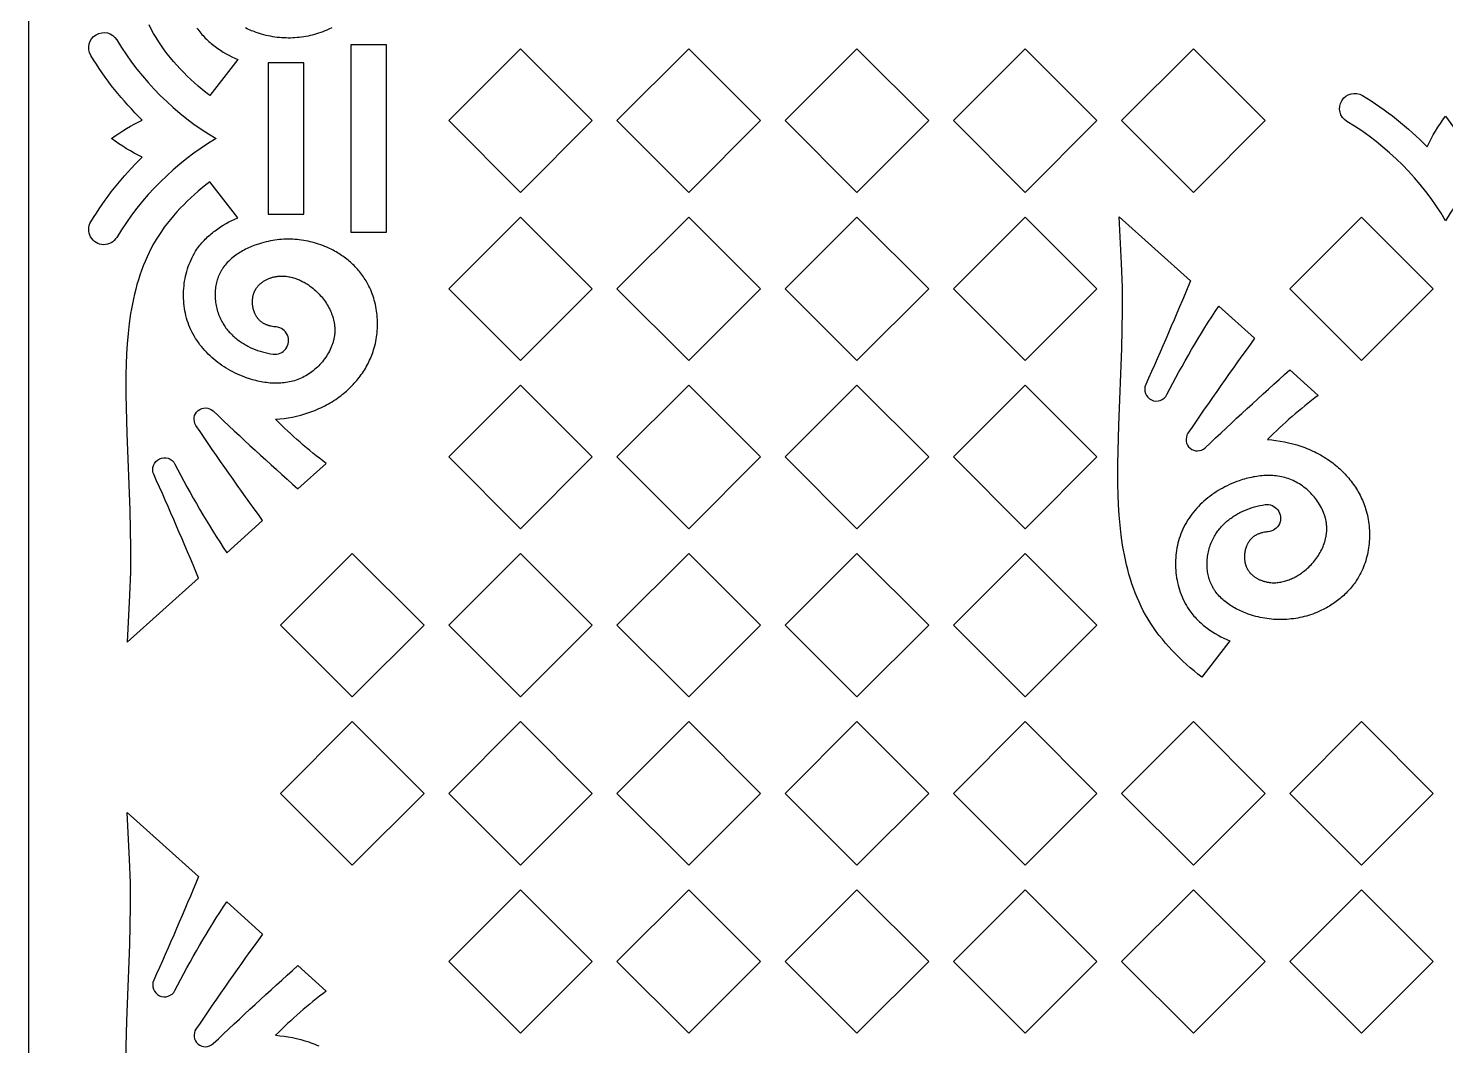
# Model space of a CAD drawing. Extents: x 15850 to 16789, y -660 to 1170.
# Drawn here: x 15850.3 to 16319.7, y 533.7 to 870.6 of the extents above; entities that cross this region are included whole.
import ezdxf

# ---------------------------------------------------------------- set-up
doc = ezdxf.new("R2010")
doc.units = 0
doc.layers.get('0').update_dxf_attribs({"linetype": 'CONTINUOUS'})

msp = doc.modelspace()

# ---------------------------------------------------------------- linework, layer by layer
for points in [[(15850.26, -659.93), (16789.06, -659.93), (16789.06, 1170.21), (15850.26, 1170.21)], [(15968.85, 803.1), (15968.85, 865.13), (15957.01, 865.13), (15957.01, 803.1)], [(15989.5, 840.08), (16013.26, 863.84), (16037.02, 840.08), (16013.26, 816.32)], [(16045.21, 840.08), (16068.97, 863.84), (16092.73, 840.08), (16068.97, 816.32)], [(16100.92, 840.08), (16124.68, 863.84), (16148.44, 840.08), (16124.68, 816.32)], [(16156.63, 840.08), (16180.39, 863.84), (16204.15, 840.08), (16180.39, 816.32)], [(16212.34, 840.08), (16236.1, 863.84), (16259.86, 840.08), (16236.1, 816.32)], [(15941.54, 809.06), (15941.54, 859.17), (15929.7, 859.17), (15929.7, 809.06)], [(15989.5, 784.37), (16013.26, 808.13), (16037.02, 784.37), (16013.26, 760.61)], [(16045.21, 784.37), (16068.97, 808.13), (16092.73, 784.37), (16068.97, 760.61)], [(16100.92, 784.37), (16124.68, 808.13), (16148.44, 784.37), (16124.68, 760.61)], [(16156.63, 784.37), (16180.39, 808.13), (16204.15, 784.37), (16180.39, 760.61)], [(16268.05, 784.37), (16291.81, 808.13), (16315.56, 784.37), (16291.81, 760.61)], [(15989.5, 728.66), (16013.26, 752.42), (16037.02, 728.66), (16013.26, 704.9)], [(16045.21, 728.66), (16068.97, 752.42), (16092.73, 728.66), (16068.97, 704.9)], [(16100.92, 728.66), (16124.68, 752.42), (16148.44, 728.66), (16124.68, 704.9)], [(16156.63, 728.66), (16180.39, 752.42), (16204.15, 728.66), (16180.39, 704.9)], [(15933.79, 672.95), (15957.55, 696.71), (15981.31, 672.95), (15957.55, 649.19)], [(15989.5, 672.95), (16013.26, 696.71), (16037.02, 672.95), (16013.26, 649.19)], [(16045.21, 672.95), (16068.97, 696.71), (16092.73, 672.95), (16068.97, 649.19)], [(16100.92, 672.95), (16124.68, 696.71), (16148.44, 672.95), (16124.68, 649.19)], [(16156.63, 672.95), (16180.39, 696.71), (16204.15, 672.95), (16180.39, 649.19)], [(15933.79, 617.24), (15957.55, 641), (15981.31, 617.24), (15957.55, 593.48)], [(15989.5, 617.24), (16013.26, 641), (16037.02, 617.24), (16013.26, 593.48)], [(16045.21, 617.24), (16068.97, 641), (16092.73, 617.24), (16068.97, 593.48)], [(16100.92, 617.24), (16124.68, 641), (16148.44, 617.24), (16124.68, 593.48)], [(16156.63, 617.24), (16180.39, 641), (16204.15, 617.24), (16180.39, 593.48)], [(16212.34, 617.24), (16236.1, 641), (16259.86, 617.24), (16236.1, 593.48)], [(16268.05, 617.24), (16291.81, 641), (16315.56, 617.24), (16291.81, 593.48)], [(15989.5, 561.53), (16013.26, 585.29), (16037.02, 561.53), (16013.26, 537.78)], [(16045.21, 561.53), (16068.97, 585.29), (16092.73, 561.53), (16068.97, 537.78)], [(16100.92, 561.53), (16124.68, 585.29), (16148.44, 561.53), (16124.68, 537.78)], [(16156.63, 561.53), (16180.39, 585.29), (16204.15, 561.53), (16180.39, 537.78)], [(16212.34, 561.53), (16236.1, 585.29), (16259.86, 561.53), (16236.1, 537.78)], [(16268.05, 561.53), (16291.81, 585.29), (16315.56, 561.53), (16291.81, 537.78)]]:
    msp.add_lwpolyline(points, close=True)
for points in [[(15912.47, 834.11, 0.12469), (15879.55, 801.41, -1), (15870.97, 806.55, -0.065745), (15888, 827.97, -0.052644), (15877.84, 834.11, -0.052644), (15888, 840.26, -0.065745), (15870.97, 861.67, -1), (15879.55, 866.82, 0.12469)], [(16319.66, 806.89, 0.12469), (16286.95, 839.82, -1), (16292.1, 848.39, -0.065745), (16313.51, 831.36, -0.052644), (16319.66, 841.52, -0.052644), (16325.81, 831.36, -0.065745), (16347.22, 848.39, -1), (16352.37, 839.82, 0.12469)], [(15910.38, 819.85), (15909.09, 818.83), (15907.81, 817.8), (15906.55, 816.73), (15905.31, 815.64), (15904.09, 814.53), (15902.89, 813.39), (15901.71, 812.23), (15900.56, 811.04), (15899.44, 809.83), (15898.35, 808.59), (15897.3, 807.33), (15896.27, 806.04), (15895.29, 804.74), (15894.34, 803.4), (15893.43, 802.05), (15892.57, 800.67), (15891.75, 799.27), (15890.98, 797.85), (15890.25, 796.41), (15889.56, 794.94), (15888.91, 793.46), (15888.3, 791.96), (15887.73, 790.44), (15887.2, 788.91), (15886.7, 787.36), (15886.24, 785.79), (15885.81, 784.21), (15885.42, 782.62), (15885.05, 781.02), (15884.72, 779.4), (15884.41, 777.77), (15884.14, 776.14), (15883.66, 772.84), (15883.28, 769.51), (15882.99, 766.16), (15882.78, 762.79), (15882.63, 759.42), (15882.55, 756.04), (15882.53, 749.31), (15882.83, 736.4), (15883.89, 711.04), (15884.13, 698.41), (15884.04, 690.66), (15883.8, 682.9), (15882.98, 667.36), (15906.62, 688.57, 0.007496), (15891.78, 722.92, -0.975292), (15898.81, 726.3, 0.027938), (15915.96, 696.95), (15927.85, 707.62, -0.009727), (15905.78, 739.1, -0.894674), (15911.45, 743.9, 0.006154), (15939.49, 718.07), (15948.93, 726.53, -0.038203), (15932.14, 741.17), (15933.54, 741.28), (15934.93, 741.44), (15936.33, 741.65), (15937.71, 741.9), (15939.1, 742.2), (15940.47, 742.54), (15941.83, 742.93), (15943.18, 743.37), (15943.85, 743.6), (15944.52, 743.85), (15945.18, 744.11), (15945.83, 744.38), (15946.48, 744.67), (15947.13, 744.96), (15947.77, 745.27), (15948.4, 745.58), (15949.03, 745.91), (15949.65, 746.26), (15950.26, 746.61), (15950.87, 746.98), (15951.47, 747.36), (15952.06, 747.75), (15952.65, 748.15), (15953.22, 748.56), (15953.71, 748.93), (15954.2, 749.31), (15954.67, 749.69), (15955.14, 750.09), (15955.61, 750.49), (15956.06, 750.9), (15956.51, 751.32), (15956.95, 751.75), (15957.38, 752.18), (15957.81, 752.63), (15958.22, 753.08), (15958.63, 753.54), (15959.03, 754.01), (15959.42, 754.48), (15959.8, 754.96), (15960.17, 755.45), (15960.53, 755.95), (15960.88, 756.45), (15961.22, 756.96), (15961.55, 757.47), (15961.87, 758), (15962.17, 758.52), (15962.47, 759.06), (15962.76, 759.6), (15963.03, 760.15), (15963.3, 760.7), (15963.55, 761.26), (15963.79, 761.82), (15964.02, 762.39), (15964.23, 762.97), (15964.43, 763.55), (15964.62, 764.14), (15964.83, 764.83), (15965.02, 765.52), (15965.19, 766.22), (15965.34, 766.93), (15965.47, 767.64), (15965.59, 768.36), (15965.68, 769.07), (15965.76, 769.8), (15965.83, 770.52), (15965.87, 771.25), (15965.9, 771.97), (15965.91, 772.7), (15965.9, 773.43), (15965.87, 774.15), (15965.83, 774.88), (15965.77, 775.61), (15965.69, 776.33), (15965.59, 777.05), (15965.48, 777.77), (15965.34, 778.48), (15965.19, 779.19), (15965.03, 779.89), (15964.84, 780.59), (15964.64, 781.28), (15964.41, 781.97), (15964.17, 782.65), (15963.92, 783.32), (15963.64, 783.98), (15963.35, 784.64), (15963.04, 785.28), (15962.71, 785.92), (15962.36, 786.54), (15962.09, 787), (15961.81, 787.46), (15961.52, 787.91), (15961.22, 788.35), (15960.91, 788.79), (15960.59, 789.22), (15960.26, 789.64), (15959.93, 790.06), (15959.58, 790.47), (15959.23, 790.87), (15958.87, 791.26), (15958.5, 791.65), (15958.12, 792.04), (15957.74, 792.41), (15957.35, 792.78), (15956.95, 793.14), (15956.55, 793.49), (15956.13, 793.84), (15955.72, 794.17), (15955.29, 794.5), (15954.86, 794.83), (15954.43, 795.14), (15953.98, 795.45), (15953.54, 795.74), (15953.08, 796.04), (15952.63, 796.32), (15952.16, 796.59), (15951.7, 796.86), (15951.23, 797.12), (15950.75, 797.37), (15949.79, 797.84), (15949.12, 798.14), (15948.45, 798.43), (15947.77, 798.7), (15947.09, 798.96), (15946.4, 799.19), (15945.71, 799.42), (15945.01, 799.62), (15944.3, 799.81), (15943.59, 799.98), (15942.88, 800.14), (15942.17, 800.28), (15941.45, 800.4), (15940.72, 800.51), (15940, 800.6), (15939.27, 800.68), (15938.54, 800.73), (15937.81, 800.77), (15937.07, 800.79), (15936.34, 800.8), (15935.6, 800.79), (15934.86, 800.76), (15934.13, 800.72), (15933.39, 800.65), (15932.65, 800.57), (15931.91, 800.48), (15931.18, 800.36), (15930.44, 800.23), (15929.71, 800.08), (15928.98, 799.92), (15928.25, 799.73), (15927.52, 799.53), (15926.79, 799.31), (15925.75, 798.97), (15925.23, 798.78), (15924.71, 798.58), (15924.2, 798.37), (15923.69, 798.16), (15923.19, 797.93), (15922.69, 797.7), (15922.2, 797.45), (15921.71, 797.2), (15921.23, 796.94), (15920.76, 796.66), (15920.29, 796.38), (15919.83, 796.09), (15919.38, 795.79), (15918.94, 795.48), (15918.51, 795.16), (15918.09, 794.83), (15917.68, 794.49), (15917.28, 794.14), (15916.89, 793.78), (15916.52, 793.41), (15916.15, 793.03), (15915.8, 792.65), (15915.46, 792.25), (15915.14, 791.84), (15914.83, 791.42), (15914.69, 791.21), (15914.54, 791), (15914.4, 790.78), (15914.26, 790.56), (15914.13, 790.34), (15914, 790.11), (15913.88, 789.89), (15913.76, 789.66), (15913.64, 789.43), (15913.53, 789.19), (15913.43, 788.97), (15913.33, 788.75), (15913.24, 788.52), (15913.15, 788.29), (15912.98, 787.83), (15912.83, 787.36), (15912.69, 786.89), (15912.57, 786.41), (15912.46, 785.92), (15912.37, 785.43), (15912.29, 784.93), (15912.23, 784.44), (15912.18, 783.93), (15912.14, 783.43), (15912.12, 782.92), (15912.12, 782.41), (15912.12, 781.9), (15912.15, 781.39), (15912.18, 780.88), (15912.23, 780.37), (15912.29, 779.86), (15912.37, 779.35), (15912.46, 778.84), (15912.56, 778.34), (15912.68, 777.84), (15912.81, 777.34), (15912.95, 776.85), (15913.11, 776.36), (15913.28, 775.88), (15913.46, 775.41), (15913.66, 774.94), (15913.86, 774.47), (15914.08, 774.02), (15914.31, 773.57), (15914.53, 773.19), (15914.75, 772.81), (15914.98, 772.44), (15915.21, 772.08), (15915.46, 771.73), (15915.71, 771.38), (15915.98, 771.03), (15916.25, 770.7), (15916.53, 770.37), (15916.81, 770.05), (15917.1, 769.73), (15917.4, 769.42), (15917.71, 769.12), (15918.02, 768.82), (15918.34, 768.53), (15918.67, 768.25), (15919, 767.97), (15919.34, 767.7), (15919.68, 767.44), (15920.03, 767.18), (15920.38, 766.93), (15920.74, 766.69), (15921.1, 766.45), (15921.47, 766.22), (15921.84, 766), (15922.21, 765.78), (15922.59, 765.57), (15922.97, 765.37), (15923.75, 764.98), (15924.53, 764.63), (15925.35, 764.29), (15926.18, 763.98), (15927.01, 763.7), (15927.86, 763.45), (15928.71, 763.23), (15929.57, 763.03), (15930.43, 762.87), (15931.29, 762.73, 1.025614), (15932.33, 771.72), (15931.93, 771.76), (15931.52, 771.81), (15931.12, 771.88), (15930.73, 771.96), (15930.53, 772), (15930.34, 772.05), (15930.15, 772.1), (15929.96, 772.15), (15929.77, 772.21), (15929.59, 772.27), (15929.4, 772.34), (15929.22, 772.41), (15929.04, 772.48), (15928.87, 772.55), (15928.69, 772.63), (15928.52, 772.72), (15928.35, 772.81), (15928.18, 772.9), (15928.02, 772.99), (15927.86, 773.09), (15927.7, 773.2), (15927.55, 773.3), (15927.4, 773.42), (15927.25, 773.53), (15927.1, 773.65), (15926.96, 773.78), (15926.82, 773.91), (15926.69, 774.04), (15926.59, 774.16), (15926.48, 774.27), (15926.38, 774.39), (15926.28, 774.51), (15926.19, 774.63), (15926.1, 774.76), (15926.01, 774.89), (15925.92, 775.02), (15925.83, 775.15), (15925.75, 775.29), (15925.67, 775.42), (15925.59, 775.56), (15925.52, 775.71), (15925.44, 775.85), (15925.37, 776), (15925.3, 776.14), (15925.24, 776.29), (15925.18, 776.44), (15925.12, 776.6), (15925.06, 776.75), (15925.01, 776.91), (15924.95, 777.06), (15924.91, 777.22), (15924.86, 777.38), (15924.77, 777.7), (15924.7, 778.03), (15924.64, 778.36), (15924.59, 778.69), (15924.55, 779.02), (15924.52, 779.36), (15924.5, 779.69), (15924.49, 780.03), (15924.5, 780.37), (15924.5, 780.53), (15924.51, 780.7), (15924.53, 780.87), (15924.54, 781.03), (15924.56, 781.2), (15924.58, 781.36), (15924.61, 781.53), (15924.63, 781.69), (15924.66, 781.85), (15924.7, 782.01), (15924.73, 782.17), (15924.77, 782.33), (15924.82, 782.49), (15924.86, 782.64), (15924.91, 782.8), (15924.96, 782.95), (15925.02, 783.1), (15925.07, 783.25), (15925.14, 783.4), (15925.2, 783.55), (15925.27, 783.69), (15925.34, 783.83), (15925.39, 783.94), (15925.45, 784.05), (15925.51, 784.16), (15925.58, 784.27), (15925.64, 784.37), (15925.71, 784.48), (15925.85, 784.68), (15925.99, 784.88), (15926.14, 785.07), (15926.3, 785.26), (15926.46, 785.44), (15926.63, 785.62), (15926.81, 785.79), (15926.99, 785.96), (15927.17, 786.13), (15927.37, 786.28), (15927.56, 786.44), (15927.76, 786.58), (15927.96, 786.73), (15928.17, 786.86), (15928.39, 787), (15928.6, 787.12), (15928.82, 787.24), (15929.04, 787.36), (15929.27, 787.47), (15929.49, 787.58), (15929.72, 787.68), (15929.96, 787.77), (15930.19, 787.86), (15930.43, 787.95), (15930.66, 788.03), (15930.9, 788.1), (15931.14, 788.17), (15931.38, 788.23), (15931.63, 788.29), (15931.83, 788.34), (15932.03, 788.38), (15932.23, 788.41), (15932.44, 788.45), (15932.64, 788.48), (15932.84, 788.5), (15933.25, 788.54), (15933.66, 788.57), (15934.06, 788.58), (15934.47, 788.58), (15934.88, 788.57), (15935.28, 788.54), (15935.69, 788.5), (15936.09, 788.45), (15936.5, 788.38), (15936.9, 788.31), (15937.3, 788.22), (15937.7, 788.12), (15938.1, 788.01), (15938.5, 787.88), (15938.89, 787.75), (15939.28, 787.61), (15939.67, 787.45), (15940.06, 787.29), (15940.44, 787.11), (15940.82, 786.93), (15941.19, 786.73), (15941.57, 786.53), (15941.94, 786.32), (15942.3, 786.1), (15942.66, 785.87), (15943.02, 785.64), (15943.37, 785.39), (15943.72, 785.14), (15944.06, 784.88), (15944.5, 784.53), (15944.94, 784.17), (15945.36, 783.8), (15945.77, 783.41), (15946.17, 783.02), (15946.57, 782.62), (15946.95, 782.2), (15947.31, 781.78), (15947.67, 781.35), (15948.02, 780.91), (15948.35, 780.46), (15948.67, 780), (15948.98, 779.54), (15949.27, 779.06), (15949.55, 778.59), (15949.81, 778.1), (15950.06, 777.61), (15950.29, 777.12), (15950.51, 776.62), (15950.71, 776.11), (15950.9, 775.61), (15951.06, 775.09), (15951.22, 774.58), (15951.35, 774.06), (15951.46, 773.54), (15951.51, 773.28), (15951.56, 773.01), (15951.6, 772.75), (15951.64, 772.49), (15951.67, 772.22), (15951.7, 771.96), (15951.72, 771.7), (15951.73, 771.43), (15951.75, 771.17), (15951.75, 770.9), (15951.75, 770.64), (15951.75, 770.38), (15951.74, 770.11), (15951.73, 769.85), (15951.71, 769.56), (15951.68, 769.28), (15951.65, 768.99), (15951.61, 768.71), (15951.56, 768.42), (15951.51, 768.14), (15951.45, 767.86), (15951.39, 767.57), (15951.32, 767.29), (15951.25, 767.01), (15951.17, 766.73), (15951.09, 766.45), (15951, 766.17), (15950.9, 765.9), (15950.8, 765.62), (15950.7, 765.35), (15950.47, 764.8), (15950.23, 764.26), (15949.96, 763.73), (15949.68, 763.2), (15949.38, 762.68), (15949.06, 762.17), (15948.73, 761.67), (15948.38, 761.18), (15948.02, 760.7), (15947.64, 760.22), (15947.24, 759.76), (15946.84, 759.31), (15946.42, 758.87), (15945.98, 758.45), (15945.54, 758.04), (15945.08, 757.64), (15944.62, 757.25), (15944.14, 756.88), (15943.66, 756.53), (15943.17, 756.19), (15942.66, 755.87), (15942.15, 755.56), (15941.64, 755.28), (15941.12, 755.01), (15940.58, 754.76), (15940.05, 754.53), (15939.5, 754.31), (15938.95, 754.12), (15938.4, 753.94), (15937.84, 753.78), (15937.28, 753.64), (15936.72, 753.51), (15936.15, 753.4), (15935.58, 753.31), (15935, 753.23), (15934.42, 753.17), (15933.84, 753.13), (15933.26, 753.1), (15932.68, 753.08), (15932.09, 753.08), (15931.5, 753.09), (15930.91, 753.12), (15930.33, 753.16), (15929.74, 753.22), (15929.15, 753.29), (15928.56, 753.37), (15927.97, 753.46), (15927.38, 753.57), (15926.8, 753.68), (15926.21, 753.81), (15925.63, 753.95), (15925.04, 754.1), (15924.46, 754.27), (15923.89, 754.44), (15922.74, 754.81), (15921.93, 755.1), (15921.14, 755.41), (15920.35, 755.74), (15919.56, 756.08), (15918.79, 756.45), (15918.03, 756.83), (15917.27, 757.23), (15916.53, 757.64), (15915.8, 758.08), (15915.08, 758.53), (15914.38, 759), (15913.68, 759.48), (15913, 759.99), (15912.34, 760.5), (15911.68, 761.04), (15911.05, 761.59), (15910.43, 762.15), (15909.83, 762.73), (15909.24, 763.33), (15908.67, 763.94), (15908.12, 764.57), (15907.59, 765.21), (15907.08, 765.86), (15906.59, 766.53), (15906.12, 767.21), (15905.66, 767.91), (15905.24, 768.62), (15904.83, 769.34), (15904.45, 770.08), (15904.09, 770.83), (15903.75, 771.59), (15903.44, 772.36), (15903.16, 773.13), (15902.91, 773.9), (15902.68, 774.68), (15902.47, 775.47), (15902.29, 776.26), (15902.13, 777.07), (15901.99, 777.88), (15901.88, 778.69), (15901.79, 779.51), (15901.72, 780.34), (15901.68, 781.16), (15901.66, 781.99), (15901.66, 782.82), (15901.69, 783.65), (15901.74, 784.47), (15901.81, 785.3), (15901.9, 786.12), (15902.02, 786.94), (15902.17, 787.75), (15902.33, 788.56), (15902.52, 789.36), (15902.73, 790.15), (15902.97, 790.93), (15903.22, 791.71), (15903.5, 792.48), (15903.81, 793.23), (15904.13, 793.97), (15904.48, 794.7), (15904.85, 795.42), (15905.25, 796.12), (15905.67, 796.81), (15905.88, 797.14), (15906.11, 797.48), (15906.42, 797.92), (15906.74, 798.35), (15907.07, 798.78), (15907.41, 799.2), (15907.76, 799.61), (15908.11, 800.01), (15908.48, 800.41), (15908.85, 800.79), (15909.24, 801.17), (15909.63, 801.55), (15910.02, 801.91), (15910.43, 802.27), (15910.84, 802.62), (15911.26, 802.96), (15911.68, 803.3), (15912.11, 803.62), (15912.99, 804.26), (15913.89, 804.86), (15914.81, 805.43), (15915.75, 805.98), (15916.69, 806.5), (15917.65, 806.98), (15918.62, 807.44), (15919.6, 807.88)], [(16238.92, 655.76), (16237.63, 656.77), (16236.35, 657.8), (16235.09, 658.87), (16233.85, 659.96), (16232.63, 661.07), (16231.43, 662.21), (16230.25, 663.37), (16229.1, 664.56), (16227.98, 665.77), (16226.89, 667.01), (16225.84, 668.27), (16224.81, 669.56), (16223.83, 670.87), (16222.88, 672.2), (16221.97, 673.55), (16221.11, 674.93), (16220.29, 676.33), (16219.52, 677.75), (16218.79, 679.19), (16218.1, 680.66), (16217.45, 682.14), (16216.85, 683.64), (16216.27, 685.16), (16215.74, 686.69), (16215.24, 688.24), (16214.78, 689.81), (16214.35, 691.39), (16213.96, 692.98), (16213.59, 694.59), (16213.26, 696.2), (16212.95, 697.83), (16212.68, 699.47), (16212.2, 702.77), (16211.82, 706.09), (16211.53, 709.44), (16211.32, 712.81), (16211.17, 716.19), (16211.09, 719.56), (16211.07, 726.29), (16211.37, 739.2), (16212.43, 764.56), (16212.67, 777.19), (16212.59, 784.94), (16212.34, 792.7), (16211.52, 808.24), (16235.16, 787.03, -0.007496), (16220.32, 752.68, 0.975292), (16227.35, 749.31, -0.027938), (16244.5, 778.65), (16256.39, 767.98, 0.009727), (16234.32, 736.5, 0.894674), (16239.99, 731.7, -0.006154), (16268.03, 757.54), (16277.47, 749.07, 0.038203), (16260.69, 734.43), (16262.08, 734.32), (16263.47, 734.16), (16264.87, 733.95), (16266.26, 733.7), (16267.64, 733.4), (16269.01, 733.06), (16270.37, 732.67), (16271.72, 732.23), (16272.39, 732), (16273.06, 731.75), (16273.72, 731.49), (16274.37, 731.22), (16275.02, 730.94), (16275.67, 730.64), (16276.31, 730.33), (16276.94, 730.02), (16277.57, 729.69), (16278.19, 729.34), (16278.81, 728.99), (16279.41, 728.62), (16280.01, 728.25), (16280.6, 727.86), (16281.19, 727.45), (16281.76, 727.04), (16282.25, 726.67), (16282.74, 726.29), (16283.22, 725.91), (16283.69, 725.51), (16284.15, 725.11), (16284.6, 724.7), (16285.05, 724.28), (16285.49, 723.85), (16285.92, 723.42), (16286.35, 722.97), (16286.76, 722.52), (16287.17, 722.06), (16287.57, 721.6), (16287.96, 721.12), (16288.34, 720.64), (16288.71, 720.15), (16289.07, 719.66), (16289.42, 719.15), (16289.76, 718.64), (16290.09, 718.13), (16290.41, 717.61), (16290.72, 717.08), (16291.01, 716.54), (16291.3, 716), (16291.57, 715.45), (16291.84, 714.9), (16292.09, 714.34), (16292.33, 713.78), (16292.56, 713.21), (16292.77, 712.63), (16292.98, 712.05), (16293.16, 711.46), (16293.37, 710.78), (16293.56, 710.08), (16293.73, 709.38), (16293.88, 708.67), (16294.01, 707.96), (16294.13, 707.25), (16294.23, 706.53), (16294.31, 705.81), (16294.37, 705.08), (16294.41, 704.36), (16294.44, 703.63), (16294.45, 702.9), (16294.44, 702.17), (16294.42, 701.45), (16294.37, 700.72), (16294.31, 700), (16294.23, 699.27), (16294.13, 698.55), (16294.02, 697.84), (16293.88, 697.12), (16293.73, 696.41), (16293.57, 695.71), (16293.38, 695.01), (16293.18, 694.32), (16292.95, 693.63), (16292.71, 692.95), (16292.46, 692.28), (16292.18, 691.62), (16291.89, 690.97), (16291.58, 690.32), (16291.25, 689.69), (16290.9, 689.06), (16290.63, 688.6), (16290.35, 688.14), (16290.06, 687.69), (16289.76, 687.25), (16289.45, 686.81), (16289.13, 686.38), (16288.8, 685.96), (16288.47, 685.55), (16288.12, 685.14), (16287.77, 684.73), (16287.41, 684.34), (16287.04, 683.95), (16286.66, 683.57), (16286.28, 683.19), (16285.89, 682.82), (16285.49, 682.46), (16285.09, 682.11), (16284.67, 681.77), (16284.26, 681.43), (16283.83, 681.1), (16283.4, 680.78), (16282.97, 680.46), (16282.52, 680.15), (16282.08, 679.86), (16281.62, 679.57), (16281.17, 679.28), (16280.7, 679.01), (16280.24, 678.74), (16279.77, 678.48), (16279.29, 678.23), (16278.33, 677.76), (16277.66, 677.46), (16276.99, 677.17), (16276.31, 676.9), (16275.63, 676.65), (16274.94, 676.41), (16274.25, 676.19), (16273.55, 675.98), (16272.84, 675.79), (16272.13, 675.62), (16271.42, 675.46), (16270.71, 675.32), (16269.99, 675.2), (16269.26, 675.09), (16268.54, 675), (16267.81, 674.93), (16267.08, 674.87), (16266.35, 674.83), (16265.61, 674.81), (16264.88, 674.8), (16264.14, 674.81), (16263.4, 674.84), (16262.67, 674.88), (16261.93, 674.95), (16261.19, 675.03), (16260.45, 675.12), (16259.72, 675.24), (16258.98, 675.37), (16258.25, 675.52), (16257.52, 675.68), (16256.79, 675.87), (16256.06, 676.07), (16255.33, 676.29), (16254.29, 676.64), (16253.77, 676.82), (16253.25, 677.02), (16252.74, 677.23), (16252.23, 677.44), (16251.73, 677.67), (16251.23, 677.9), (16250.74, 678.15), (16250.25, 678.4), (16249.77, 678.67), (16249.3, 678.94), (16248.83, 679.22), (16248.37, 679.51), (16247.92, 679.81), (16247.48, 680.12), (16247.05, 680.44), (16246.63, 680.77), (16246.22, 681.11), (16245.82, 681.46), (16245.43, 681.82), (16245.06, 682.19), (16244.69, 682.57), (16244.34, 682.96), (16244.01, 683.35), (16243.68, 683.76), (16243.37, 684.18), (16243.23, 684.39), (16243.08, 684.6), (16242.94, 684.82), (16242.8, 685.04), (16242.67, 685.26), (16242.54, 685.49), (16242.42, 685.71), (16242.3, 685.94), (16242.18, 686.17), (16242.07, 686.41), (16241.97, 686.63), (16241.87, 686.85), (16241.78, 687.08), (16241.69, 687.31), (16241.52, 687.77), (16241.37, 688.24), (16241.23, 688.71), (16241.11, 689.19), (16241, 689.68), (16240.91, 690.17), (16240.83, 690.67), (16240.77, 691.17), (16240.72, 691.67), (16240.68, 692.17), (16240.66, 692.68), (16240.66, 693.19), (16240.66, 693.7), (16240.69, 694.21), (16240.72, 694.72), (16240.77, 695.23), (16240.83, 695.74), (16240.91, 696.25), (16241, 696.76), (16241.1, 697.26), (16241.22, 697.76), (16241.35, 698.26), (16241.49, 698.75), (16241.65, 699.24), (16241.82, 699.72), (16242, 700.2), (16242.2, 700.67), (16242.4, 701.13), (16242.62, 701.58), (16242.85, 702.03), (16243.07, 702.41), (16243.29, 702.79), (16243.52, 703.16), (16243.75, 703.52), (16244, 703.87), (16244.26, 704.22), (16244.52, 704.57), (16244.79, 704.9), (16245.07, 705.23), (16245.35, 705.56), (16245.65, 705.87), (16245.94, 706.18), (16246.25, 706.49), (16246.56, 706.78), (16246.88, 707.07), (16247.21, 707.36), (16247.54, 707.63), (16247.88, 707.9), (16248.22, 708.17), (16248.57, 708.42), (16248.92, 708.67), (16249.28, 708.91), (16249.64, 709.15), (16250.01, 709.38), (16250.38, 709.6), (16250.75, 709.82), (16251.13, 710.03), (16251.51, 710.23), (16252.29, 710.62), (16253.07, 710.97), (16253.89, 711.31), (16254.72, 711.62), (16255.56, 711.9), (16256.4, 712.15), (16257.25, 712.38), (16258.11, 712.57), (16258.97, 712.73), (16259.83, 712.87, -1.025614), (16260.87, 703.88), (16260.47, 703.84), (16260.06, 703.79), (16259.66, 703.72), (16259.27, 703.64), (16259.07, 703.6), (16258.88, 703.55), (16258.69, 703.5), (16258.5, 703.45), (16258.31, 703.39), (16258.13, 703.33), (16257.94, 703.26), (16257.76, 703.19), (16257.58, 703.12), (16257.41, 703.05), (16257.23, 702.97), (16257.06, 702.88), (16256.89, 702.8), (16256.73, 702.7), (16256.56, 702.61), (16256.4, 702.51), (16256.24, 702.41), (16256.09, 702.3), (16255.94, 702.18), (16255.79, 702.07), (16255.64, 701.95), (16255.5, 701.82), (16255.37, 701.69), (16255.23, 701.56), (16255.13, 701.44), (16255.02, 701.33), (16254.92, 701.21), (16254.82, 701.09), (16254.73, 700.97), (16254.64, 700.84), (16254.55, 700.71), (16254.46, 700.58), (16254.37, 700.45), (16254.29, 700.31), (16254.21, 700.18), (16254.13, 700.04), (16254.06, 699.9), (16253.98, 699.75), (16253.91, 699.61), (16253.85, 699.46), (16253.78, 699.31), (16253.72, 699.16), (16253.66, 699.01), (16253.6, 698.85), (16253.55, 698.7), (16253.5, 698.54), (16253.45, 698.38), (16253.4, 698.22), (16253.31, 697.9), (16253.24, 697.57), (16253.18, 697.24), (16253.13, 696.91), (16253.09, 696.58), (16253.06, 696.24), (16253.04, 695.91), (16253.03, 695.57), (16253.04, 695.24), (16253.04, 695.07), (16253.05, 694.9), (16253.07, 694.74), (16253.08, 694.57), (16253.1, 694.4), (16253.12, 694.24), (16253.15, 694.08), (16253.17, 693.91), (16253.2, 693.75), (16253.24, 693.59), (16253.27, 693.43), (16253.31, 693.27), (16253.36, 693.11), (16253.4, 692.96), (16253.45, 692.8), (16253.5, 692.65), (16253.56, 692.5), (16253.62, 692.35), (16253.68, 692.2), (16253.74, 692.05), (16253.81, 691.91), (16253.88, 691.77), (16253.94, 691.66), (16253.99, 691.55), (16254.06, 691.44), (16254.12, 691.33), (16254.18, 691.23), (16254.25, 691.13), (16254.39, 690.92), (16254.53, 690.72), (16254.68, 690.53), (16254.84, 690.34), (16255, 690.16), (16255.17, 689.98), (16255.35, 689.81), (16255.53, 689.64), (16255.72, 689.48), (16255.91, 689.32), (16256.1, 689.17), (16256.3, 689.02), (16256.51, 688.87), (16256.71, 688.74), (16256.93, 688.61), (16257.14, 688.48), (16257.36, 688.36), (16257.58, 688.24), (16257.81, 688.13), (16258.03, 688.02), (16258.27, 687.92), (16258.5, 687.83), (16258.73, 687.74), (16258.97, 687.65), (16259.21, 687.57), (16259.44, 687.5), (16259.68, 687.43), (16259.92, 687.37), (16260.17, 687.31), (16260.37, 687.26), (16260.57, 687.22), (16260.77, 687.19), (16260.98, 687.15), (16261.18, 687.12), (16261.38, 687.1), (16261.79, 687.06), (16262.2, 687.03), (16262.6, 687.02), (16263.01, 687.02), (16263.42, 687.03), (16263.82, 687.06), (16264.23, 687.1), (16264.64, 687.15), (16265.04, 687.22), (16265.44, 687.29), (16265.84, 687.38), (16266.24, 687.48), (16266.64, 687.59), (16267.04, 687.72), (16267.43, 687.85), (16267.82, 687.99), (16268.21, 688.15), (16268.6, 688.31), (16268.98, 688.49), (16269.36, 688.67), (16269.74, 688.87), (16270.11, 689.07), (16270.48, 689.28), (16270.84, 689.5), (16271.2, 689.73), (16271.56, 689.96), (16271.91, 690.21), (16272.26, 690.46), (16272.6, 690.72), (16273.04, 691.07), (16273.48, 691.43), (16273.9, 691.8), (16274.31, 692.19), (16274.71, 692.58), (16275.11, 692.99), (16275.49, 693.4), (16275.86, 693.82), (16276.21, 694.26), (16276.56, 694.7), (16276.89, 695.14), (16277.21, 695.6), (16277.52, 696.07), (16277.81, 696.54), (16278.09, 697.01), (16278.35, 697.5), (16278.6, 697.99), (16278.83, 698.48), (16279.05, 698.98), (16279.25, 699.49), (16279.44, 700), (16279.61, 700.51), (16279.76, 701.02), (16279.89, 701.54), (16280, 702.06), (16280.05, 702.33), (16280.1, 702.59), (16280.14, 702.85), (16280.18, 703.11), (16280.21, 703.38), (16280.24, 703.64), (16280.26, 703.9), (16280.27, 704.17), (16280.29, 704.43), (16280.29, 704.7), (16280.29, 704.96), (16280.29, 705.23), (16280.28, 705.49), (16280.27, 705.75), (16280.25, 706.04), (16280.22, 706.32), (16280.19, 706.61), (16280.15, 706.89), (16280.1, 707.18), (16280.05, 707.46), (16279.99, 707.75), (16279.93, 708.03), (16279.86, 708.31), (16279.79, 708.59), (16279.71, 708.87), (16279.63, 709.15), (16279.54, 709.43), (16279.44, 709.7), (16279.34, 709.98), (16279.24, 710.25), (16279.01, 710.8), (16278.77, 711.34), (16278.5, 711.87), (16278.22, 712.4), (16277.92, 712.92), (16277.6, 713.43), (16277.27, 713.93), (16276.92, 714.42), (16276.56, 714.9), (16276.18, 715.38), (16275.78, 715.84), (16275.38, 716.29), (16274.96, 716.73), (16274.52, 717.15), (16274.08, 717.57), (16273.63, 717.96), (16273.16, 718.35), (16272.68, 718.72), (16272.2, 719.07), (16271.71, 719.41), (16271.2, 719.73), (16270.69, 720.04), (16270.18, 720.32), (16269.66, 720.59), (16269.12, 720.84), (16268.59, 721.08), (16268.04, 721.29), (16267.49, 721.49), (16266.94, 721.66), (16266.38, 721.82), (16265.82, 721.97), (16265.26, 722.09), (16264.69, 722.2), (16264.12, 722.29), (16263.54, 722.37), (16262.96, 722.43), (16262.38, 722.48), (16261.8, 722.51), (16261.22, 722.52), (16260.63, 722.52), (16260.04, 722.51), (16259.46, 722.48), (16258.87, 722.44), (16258.28, 722.38), (16257.69, 722.32), (16257.1, 722.23), (16256.51, 722.14), (16255.92, 722.04), (16255.34, 721.92), (16254.75, 721.79), (16254.17, 721.65), (16253.58, 721.5), (16253, 721.34), (16252.43, 721.16), (16251.28, 720.79), (16250.48, 720.5), (16249.68, 720.19), (16248.89, 719.86), (16248.1, 719.52), (16247.33, 719.15), (16246.57, 718.77), (16245.82, 718.37), (16245.07, 717.96), (16244.34, 717.52), (16243.62, 717.07), (16242.92, 716.6), (16242.22, 716.12), (16241.54, 715.62), (16240.88, 715.1), (16240.23, 714.56), (16239.59, 714.01), (16238.97, 713.45), (16238.37, 712.87), (16237.78, 712.27), (16237.21, 711.66), (16236.66, 711.03), (16236.13, 710.39), (16235.62, 709.74), (16235.13, 709.07), (16234.66, 708.39), (16234.21, 707.69), (16233.78, 706.98), (16233.37, 706.26), (16232.99, 705.52), (16232.63, 704.77), (16232.29, 704.01), (16231.98, 703.24), (16231.7, 702.48), (16231.45, 701.7), (16231.22, 700.92), (16231.01, 700.13), (16230.83, 699.34), (16230.67, 698.53), (16230.53, 697.72), (16230.42, 696.91), (16230.33, 696.09), (16230.26, 695.26), (16230.22, 694.44), (16230.2, 693.61), (16230.2, 692.78), (16230.23, 691.96), (16230.28, 691.13), (16230.35, 690.3), (16230.45, 689.48), (16230.56, 688.67), (16230.71, 687.85), (16230.87, 687.05), (16231.06, 686.25), (16231.27, 685.45), (16231.51, 684.67), (16231.76, 683.89), (16232.04, 683.13), (16232.35, 682.37), (16232.67, 681.63), (16233.02, 680.9), (16233.4, 680.18), (16233.79, 679.48), (16234.21, 678.8), (16234.43, 678.46), (16234.65, 678.13), (16234.96, 677.68), (16235.28, 677.25), (16235.61, 676.82), (16235.95, 676.4), (16236.3, 675.99), (16236.65, 675.59), (16237.02, 675.19), (16237.39, 674.81), (16237.78, 674.43), (16238.17, 674.05), (16238.56, 673.69), (16238.97, 673.33), (16239.38, 672.98), (16239.8, 672.64), (16240.22, 672.3), (16240.66, 671.98), (16241.53, 671.34), (16242.43, 670.74), (16243.35, 670.17), (16244.29, 669.62), (16245.24, 669.1), (16246.2, 668.62), (16247.17, 668.16), (16248.14, 667.73)]]:
    msp.add_lwpolyline(points, format="xyb", close=True)
for points in [[(15906.11, 870.75), (15906.42, 870.31), (15906.74, 869.88), (15907.07, 869.45), (15907.41, 869.03), (15907.76, 868.62), (15908.11, 868.22), (15908.48, 867.82), (15908.85, 867.43), (15909.24, 867.05), (15909.63, 866.68), (15910.02, 866.32), (15910.43, 865.96), (15910.84, 865.61), (15911.26, 865.27), (15911.68, 864.93), (15912.11, 864.6), (15912.99, 863.97), (15913.89, 863.37), (15914.81, 862.79), (15915.75, 862.25), (15916.69, 861.73), (15917.65, 861.24), (15918.62, 860.78), (15919.6, 860.35), (15910.38, 848.38), (15909.09, 849.39), (15907.81, 850.43), (15906.55, 851.49), (15905.31, 852.58), (15904.09, 853.7), (15902.89, 854.84), (15901.71, 856), (15900.56, 857.19), (15899.44, 858.4), (15898.35, 859.64), (15897.3, 860.9), (15896.27, 862.18), (15895.29, 863.49), (15894.34, 864.82), (15893.43, 866.18), (15892.57, 867.56), (15891.75, 868.96), (15890.98, 870.38), (15890.25, 871.82)], [(15950.75, 870.86), (15949.79, 870.39), (15949.12, 870.08), (15948.45, 869.8), (15947.77, 869.53), (15947.09, 869.27), (15946.4, 869.03), (15945.71, 868.81), (15945.01, 868.61), (15944.3, 868.42), (15943.59, 868.24), (15942.88, 868.09), (15942.17, 867.95), (15941.45, 867.82), (15940.72, 867.72), (15940, 867.63), (15939.27, 867.55), (15938.54, 867.5), (15937.81, 867.46), (15937.07, 867.43), (15936.34, 867.43), (15935.6, 867.44), (15934.86, 867.47), (15934.13, 867.51), (15933.39, 867.57), (15932.65, 867.65), (15931.91, 867.75), (15931.18, 867.86), (15930.44, 868), (15929.71, 868.14), (15928.98, 868.31), (15928.25, 868.49), (15927.52, 868.69), (15926.79, 868.91), (15925.75, 869.26), (15925.23, 869.45), (15924.71, 869.65), (15924.2, 869.85), (15923.69, 870.07), (15923.19, 870.3), (15922.69, 870.53), (15922.2, 870.78)]]:
    msp.add_lwpolyline(points)
msp.add_lwpolyline([(15882.53, 528.96), (15882.83, 541.87), (15883.89, 567.22), (15884.13, 579.86), (15884.04, 587.6), (15883.8, 595.37), (15882.98, 610.9), (15906.62, 589.69, -0.007496), (15891.78, 555.35, 0.975292), (15898.81, 551.97, -0.027938), (15915.96, 581.32), (15927.85, 570.65, 0.009727), (15905.78, 539.17, 0.894674), (15911.45, 534.36, -0.006154), (15939.49, 560.2), (15948.93, 551.73, 0.038203), (15932.14, 537.1), (15933.54, 536.98), (15934.93, 536.82), (15936.33, 536.62), (15937.71, 536.37), (15939.1, 536.07), (15940.47, 535.72), (15941.83, 535.33), (15943.18, 534.9), (15943.85, 534.66), (15944.52, 534.41), (15945.18, 534.16), (15945.83, 533.88), (15946.48, 533.6)], format="xyb")

doc.saveas('drawing.dxf')
